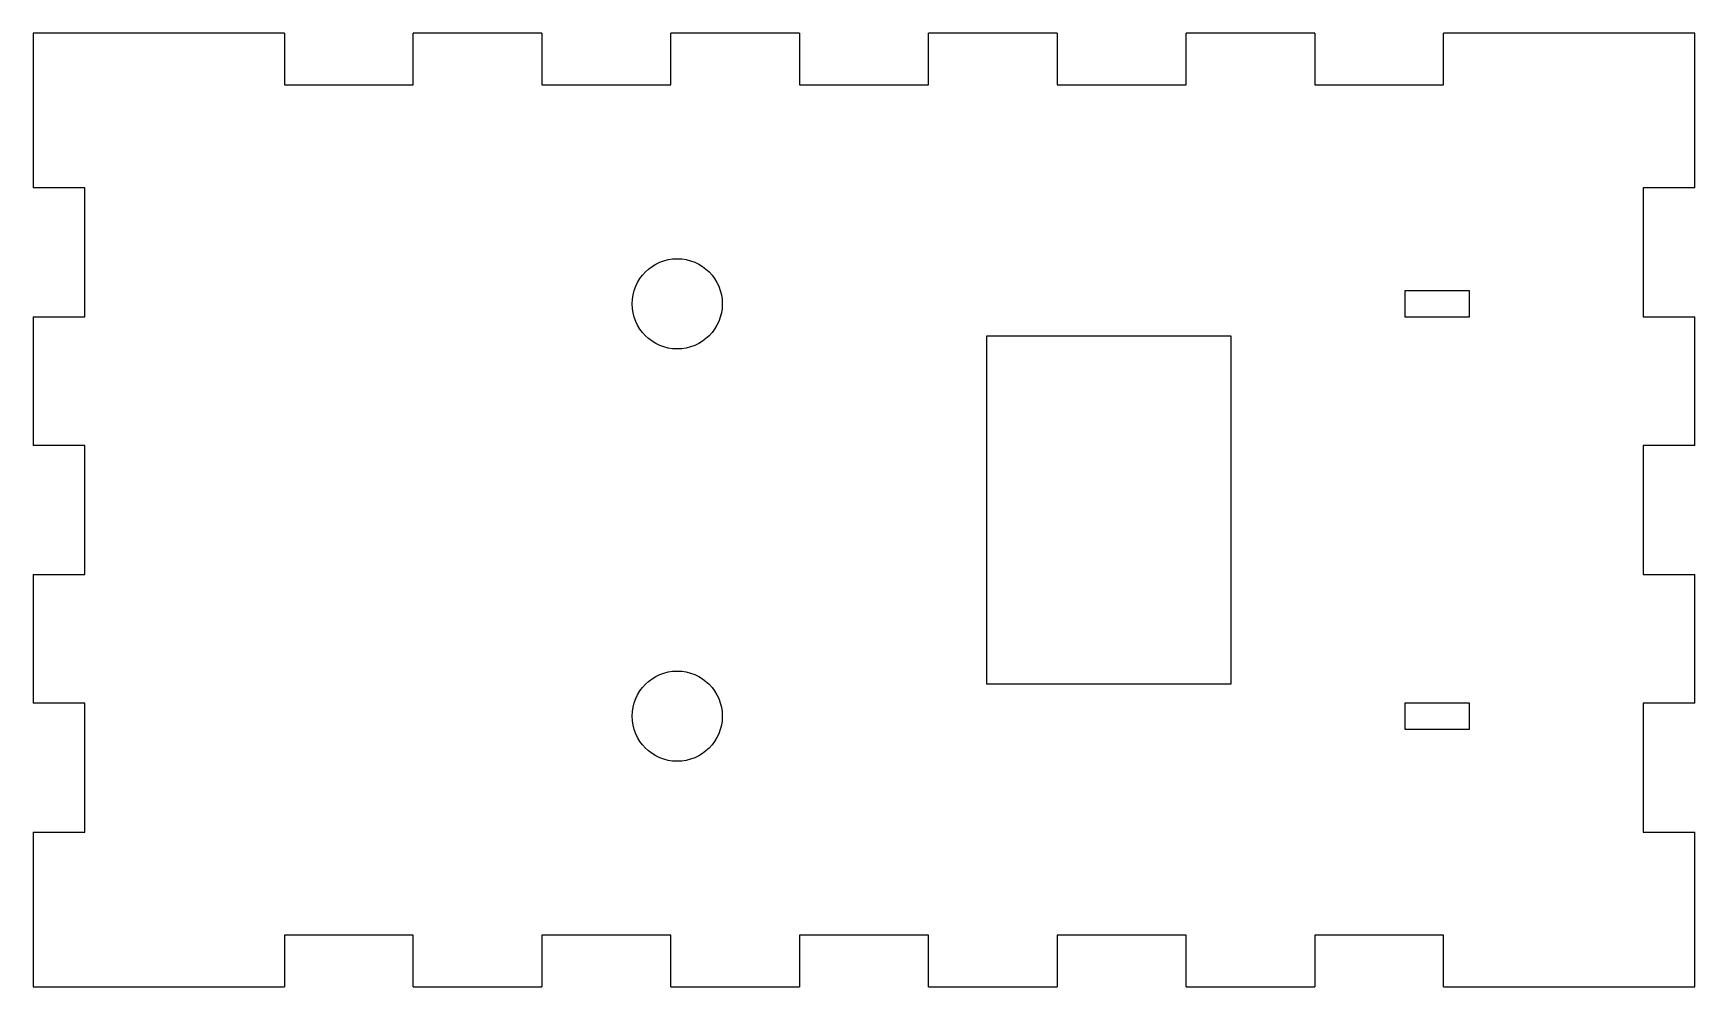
# Model space of a CAD drawing. Header units: millimetres. Extents: x 0 to 129, y -74 to 0.
import ezdxf

# ---------------------------------------------------------------- set-up
doc = ezdxf.new("R2010")
doc.units = ezdxf.units.MM

msp = doc.modelspace()

# ---------------------------------------------------------------- linework, layer by layer
at = {"color": 7, "linetype": 'Continuous', "lineweight": 25}
for p, q in [((19.5, 0), (0, 0)), ((0, 0), (0, -12)), ((19.5, 0), (19.5, -4)), ((39.5, 0), (29.5, 0)), ((29.5, -4), (29.5, 0)), ((39.5, 0), (39.5, -4)), ((59.5, 0), (49.5, 0)), ((49.5, -4), (49.5, 0)), ((59.5, 0), (59.5, -4)), ((79.5, 0), (69.5, 0)), ((69.5, -4), (69.5, 0)), ((79.5, 0), (79.5, -4)), ((99.5, 0), (89.5, 0)), ((89.5, -4), (89.5, 0)), ((99.5, 0), (99.5, -4)), ((129, 0), (109.5, 0)), ((109.5, -4), (109.5, 0)), ((129, -12), (129, 0)), ((19.5, -4), (29.5, -4)), ((39.5, -4), (49.5, -4)), ((59.5, -4), (69.5, -4)), ((79.5, -4), (89.5, -4)), ((99.5, -4), (109.5, -4)), ((4, -12), (0, -12)), ((4, -22), (4, -12)), ((125, -12), (125, -22)), ((129, -12), (125, -12)), ((106.5, -20), (106.5, -22)), ((111.5, -20), (106.5, -20)), ((111.5, -22), (111.5, -20)), ((0, -22), (4, -22)), ((0, -22), (0, -32)), ((106.5, -22), (111.5, -22)), ((125, -22), (129, -22)), ((129, -32), (129, -22)), ((74, -23.5), (74, -50.5)), ((93, -23.5), (74, -23.5)), ((93, -50.5), (93, -23.5)), ((4, -32), (0, -32)), ((4, -42), (4, -32)), ((125, -32), (125, -42)), ((129, -32), (125, -32)), ((0, -42), (4, -42)), ((0, -42), (0, -52)), ((125, -42), (129, -42)), ((129, -52), (129, -42)), ((74, -50.5), (93, -50.5)), ((4, -52), (0, -52)), ((4, -62), (4, -52)), ((106.5, -52), (106.5, -54)), ((111.5, -52), (106.5, -52)), ((111.5, -54), (111.5, -52)), ((125, -52), (125, -62)), ((129, -52), (125, -52)), ((106.5, -54), (111.5, -54)), ((0, -62), (4, -62)), ((0, -62), (0, -74)), ((125, -62), (129, -62)), ((129, -74), (129, -62)), ((19.5, -70), (19.5, -74)), ((29.5, -70), (19.5, -70)), ((29.5, -74), (29.5, -70)), ((39.5, -70), (39.5, -74)), ((49.5, -70), (39.5, -70)), ((49.5, -74), (49.5, -70)), ((59.5, -70), (59.5, -74)), ((69.5, -70), (59.5, -70)), ((69.5, -74), (69.5, -70)), ((79.5, -70), (79.5, -74)), ((89.5, -70), (79.5, -70)), ((89.5, -74), (89.5, -70)), ((99.5, -70), (99.5, -74)), ((109.5, -70), (99.5, -70)), ((109.5, -74), (109.5, -70)), ((0, -74), (19.5, -74)), ((29.5, -74), (39.5, -74)), ((49.5, -74), (59.5, -74)), ((69.5, -74), (79.5, -74)), ((89.5, -74), (99.5, -74)), ((109.5, -74), (129, -74))]:
    msp.add_line(p, q, dxfattribs=at)
for centre in [(50, -21), (50, -53)]:
    msp.add_circle(centre, 3.5, dxfattribs=at)

doc.saveas('drawing.dxf')
